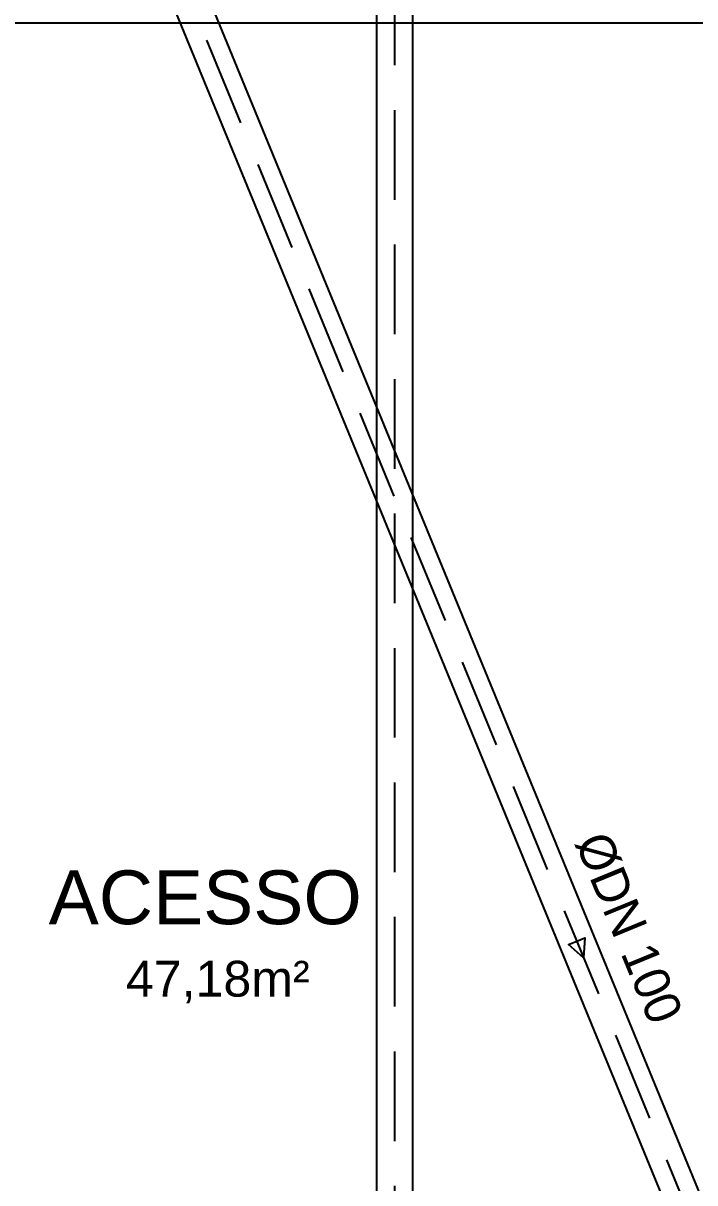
# Model space of a CAD drawing. Header units: millimetres. Extents: x -1292 to 2253, y 326 to 453.
# Drawn here: x 2095.611 to 2097.484, y 342.988 to 346.221 of the extents above; entities that cross this region are included whole.
import ezdxf
from ezdxf.enums import TextEntityAlignment as Align

# ---------------------------------------------------------------- set-up
doc = ezdxf.new("R2010")
doc.units = ezdxf.units.MM
doc.header["$LTSCALE"] = 0.5
doc.linetypes.add('HIDDENX2', pattern=[0.75, 0.5, -0.25])
for name, color, linetype in [('-HIDRO', 8, 'Continuous'), ('Eixo', 4, 'HIDDENX2'), ('Esgoto', 5, 'ByLayer'), ('TEXTO', 7, 'Continuous')]:
    doc.layers.add(name, color=color, linetype=linetype)
doc.styles.add('CARIMBO_DADOS', font='arial.ttf', dxfattribs={"height": 0.1})

msp = doc.modelspace()

# ---------------------------------------------------------------- linework, layer by layer
at = {"layer": '-HIDRO', "ltscale": 0.05}
msp.add_line((2098.3987, 346.2212), (2094.9487, 346.2212), dxfattribs=at)
at = {"layer": 'Eixo'}
for p, q in [((2095.8377, 346.868), (2098.5037, 340.3785)), ((2096.6465, 346.3541), (2096.6465, 338.8898))]:
    msp.add_line(p, q, dxfattribs=at)
at = {"layer": 'Esgoto', "color": 3}
for points in [[(2095.8839, 346.887, 0), (2098.5499, 340.3975, 0)], [(2095.7914, 346.849, 0), (2098.4574, 340.3595, 0)], [(2096.5965, 346.3541, 0), (2096.5965, 338.8898, 0)], [(2096.6965, 346.3541, 0), (2096.6965, 338.8898, 0)], [(2097.1548, 343.6619, 0), (2097.1548, 343.6619, 0), (2097.1779, 343.6714, 0), (2097.1738, 343.6156, 0), (2097.1317, 343.6524, 0), (2097.1548, 343.6619, 0)]]:
    msp.add_polyline3d(points, dxfattribs=at)

# ---------------------------------------------------------------- texts
at = {"layer": '-HIDRO', "attachment_point": 5, "style": 'CARIMBO_DADOS'}
for s, insert, char_height in [('ACESSO', (2096.119, 343.7829), 0.15), ('47,18m²', (2096.154, 343.5477), 0.1)]:
    msp.add_mtext(s, dxfattribs=dict(at, insert=insert, char_height=char_height))
at = {"layer": 'TEXTO'}
msp.add_text('ØDN 100', height=0.1, rotation=292.334, dxfattribs=at).set_placement((2097.3016, 343.6991), align=Align.MIDDLE_CENTER)

doc.saveas('drawing.dxf')
